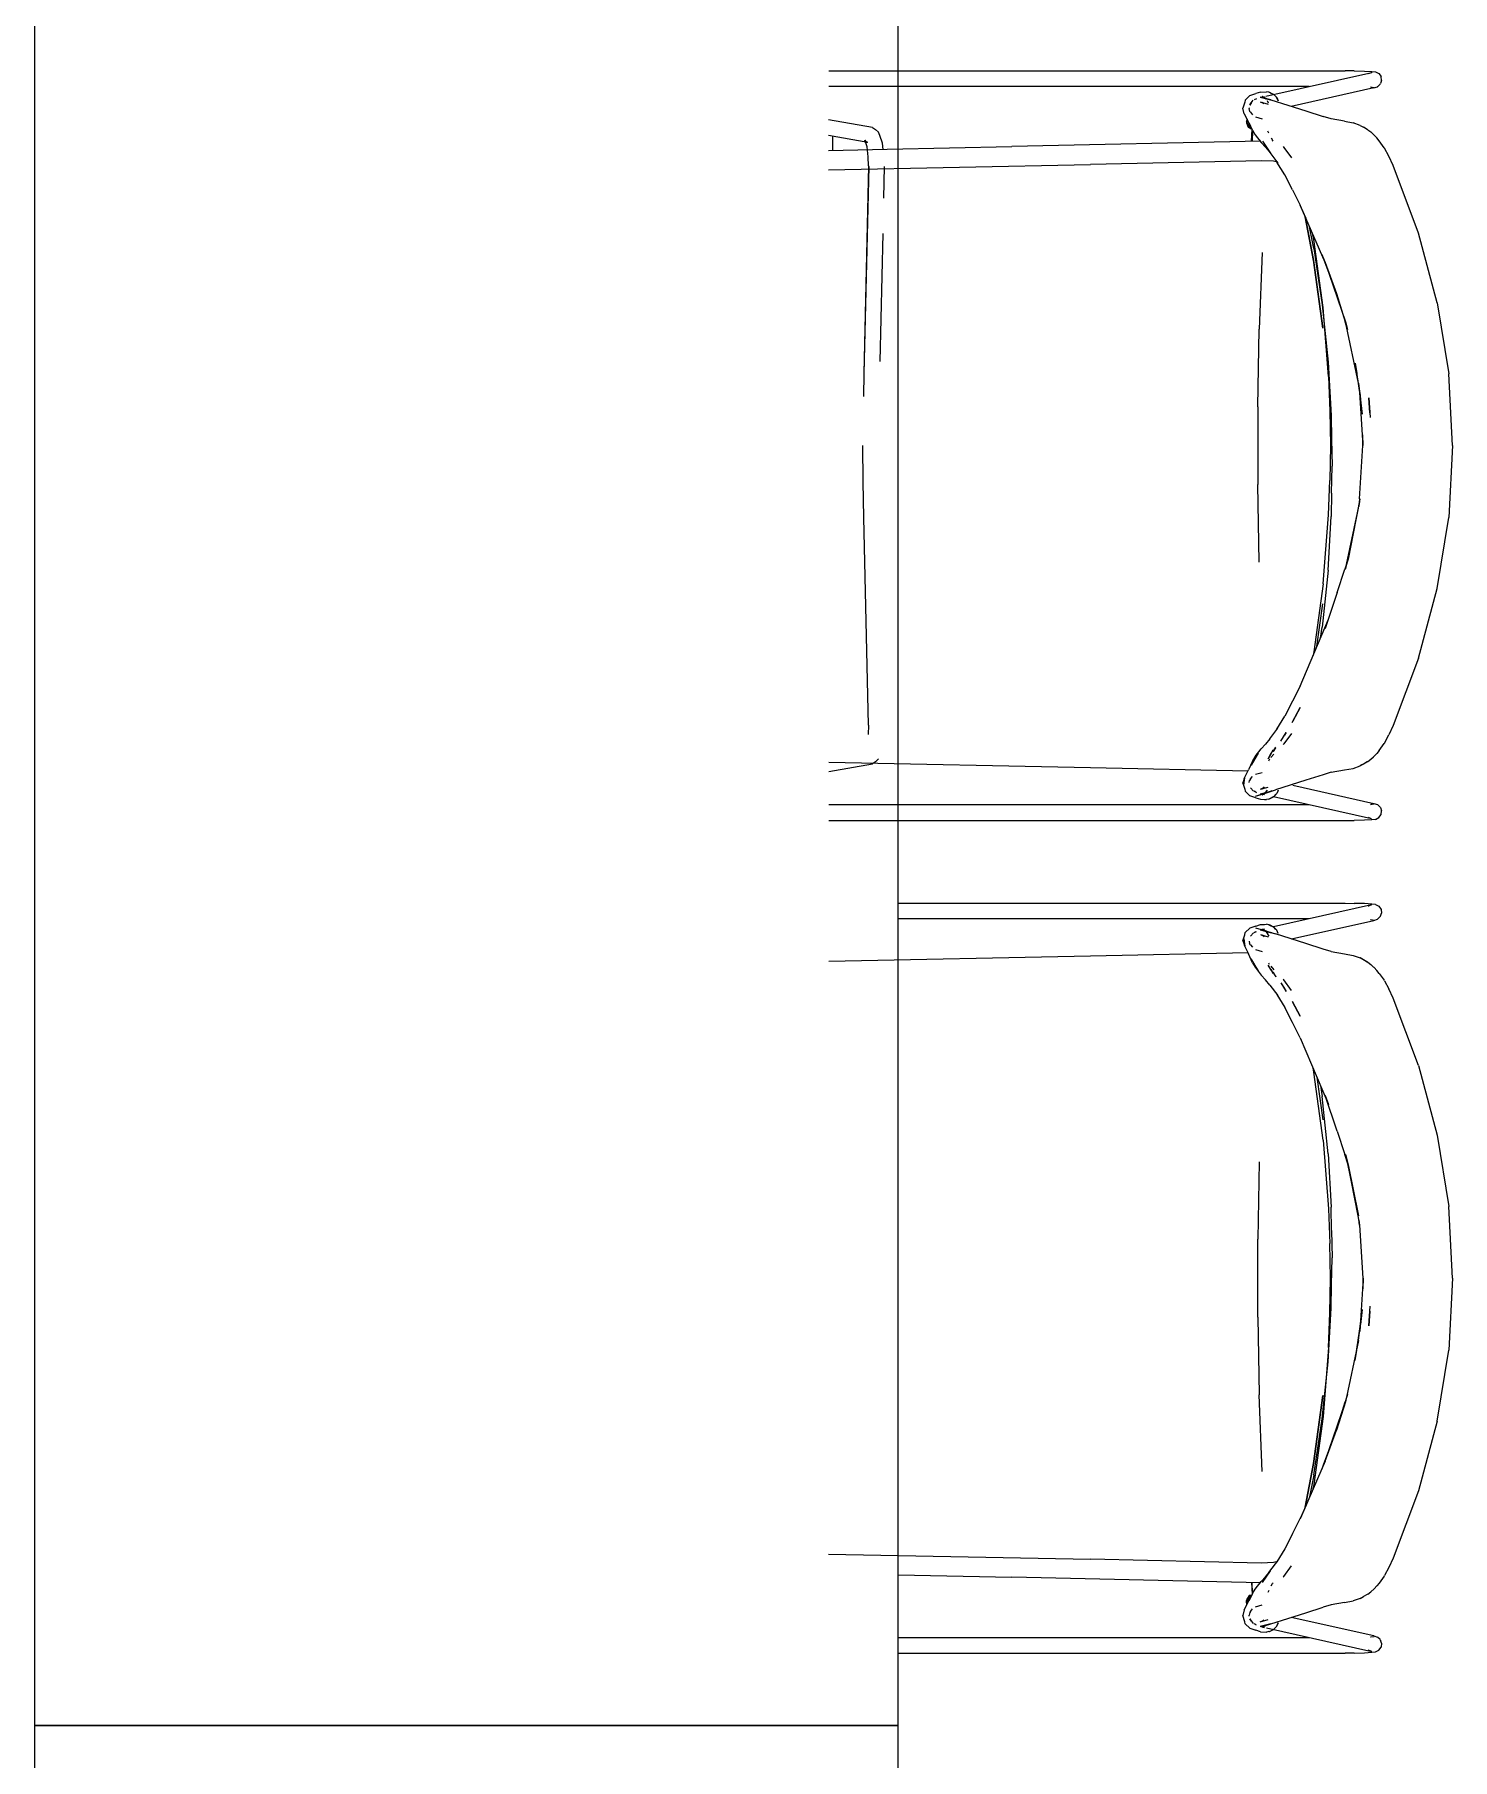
# Model space of a CAD drawing. Header units: millimetres. Extents: x 155927 to 317870, y -36033 to 97293.
# Drawn here: x 182669 to 183654, y 19758 to 20956 of the extents above; entities that cross this region are included whole.
import ezdxf

# ---------------------------------------------------------------- set-up
doc = ezdxf.new("R2010")
doc.units = ezdxf.units.MM
doc.header["$MEASUREMENT"] = 0
doc.layers.add('G-IMPT', color=8, linetype='CONTINUOUS', lineweight=9)
doc.layers.add('I-FURN', color=8, linetype='CONTINUOUS', lineweight=9)

msp = doc.modelspace()

# ---------------------------------------------------------------- linework, layer by layer
at = {"layer": 'G-IMPT'}
for p, q in [((183220.6, 20931.3), (183579.2, 20931.3)), ((183524.2, 20913.7), (183597.7, 20930.2)), ((183585.5, 20931.3), (183579.2, 20931.3)), ((183585.5, 20931.3), (183592.7, 20931.1)), ((183592.7, 20931.1), (183597.9, 20930.8)), ((183597.7, 20930.2), (183595.5, 20929.2)), ((183595.7, 20929.4), (183595.5, 20929.2)), ((183597.9, 20930.8), (183600.3, 20930.5)), ((183600.3, 20930.5), (183602.7, 20929.3)), ((183603.5, 20922), (183601.7, 20920.2)), ((183602.7, 20929.3), (183604.2, 20927.2)), ((183603.5, 20922), (183603.8, 20922.4)), ((183604.5, 20924.5), (183603.8, 20922.4)), ((183604.5, 20924.5), (183604.2, 20927.2)), ((183220.6, 20920.5), (183554.2, 20920.5)), ((183509.5, 20909.6), (183508.3, 20905.3)), ((183509.9, 20910.9), (183509.5, 20909.6)), ((183513, 20914.1), (183509.9, 20910.9)), ((183513, 20914.1), (183517.3, 20915.5)), ((183513.3, 20908.1), (183515.4, 20910.8)), ((183517.7, 20911.9), (183516.1, 20911.1)), ((183517.3, 20911.5), (183516.1, 20911.1)), ((183520.5, 20916.5), (183517.3, 20915.5)), ((183527.7, 20911.1), (183520.2, 20912.9)), ((183520.2, 20912.9), (183528.4, 20910.8)), ((183520.3, 20909.7), (183522.4, 20908.7)), ((183520.3, 20909.7), (183525.8, 20908.1)), ((183520.5, 20916.5), (183524.6, 20916.7)), ((183521.3, 20913.1), (183523.2, 20913.5)), ((183524.8, 20911.9), (183521.6, 20913.5)), ((183523.7, 20912.1), (183521.6, 20913.5)), ((183522.7, 20908.4), (183521.6, 20909.4)), ((183521.6, 20909.4), (183522.4, 20908.7)), ((183524.8, 20911.9), (183522.6, 20912.7)), ((183522.6, 20912.7), (183528.4, 20910.8)), ((183523.7, 20912.1), (183524.2, 20911.7)), ((183526.3, 20916.4), (183524.6, 20916.7)), ((183526.1, 20908.9), (183525.4, 20910.3)), ((183526.3, 20916.4), (183526.6, 20916.4)), ((183526.6, 20916.4), (183529.5, 20914.9)), ((183527.7, 20911.1), (183539.5, 20907.3)), ((183529.7, 20914.8), (183529.5, 20914.9)), ((183529.7, 20914.8), (183531.6, 20912.9)), ((183532.7, 20910.4), (183531.6, 20912.9)), ((183531.7, 20912.7), (183531.6, 20912.9)), ((183532.8, 20910.3), (183531.6, 20912.9)), ((183531.7, 20912.7), (183532.8, 20910.3)), ((183532.7, 20910.4), (183532.8, 20910.3)), ((183599.2, 20919.4), (183541.7, 20906.5)), ((183596.9, 20920.1), (183599.5, 20919.7)), ((183597.1, 20920), (183599.5, 20919.7)), ((183599.2, 20919.4), (183601.7, 20920.2)), ((183601.7, 20920.2), (183602, 20920.5)), ((183250.8, 20892), (183220.3, 20897.3)), ((183509.1, 20901.3), (183508.3, 20905.3)), ((183509.1, 20901.3), (183513.5, 20892.8)), ((183512.5, 20905.6), (183512.7, 20905)), ((183513.1, 20903.1), (183512.7, 20905)), ((183514.2, 20909.2), (183513.1, 20907.5)), ((183513.1, 20907.5), (183513.8, 20908.6)), ((183513.4, 20902.5), (183513.1, 20903.1)), ((183513.4, 20902.5), (183515, 20900.7)), ((183514.2, 20909.2), (183513.8, 20908.6)), ((183517, 20899.2), (183521.7, 20897.9)), ((183522.7, 20908.4), (183522.1, 20909.1)), ((183539.5, 20907.3), (183552, 20903.4)), ((183552, 20903.4), (183563.9, 20899.5)), ((183569.6, 20897.8), (183563.9, 20899.5)), ((183578.8, 20896.2), (183569.6, 20897.8)), ((183247.6, 20881.5), (183220.3, 20886.3)), ((183223.2, 20885.8), (183223.2, 20875.7)), ((183250.8, 20892), (183252.9, 20890.5)), ((183252.9, 20890.5), (183255, 20888.6)), ((183255.9, 20886.4), (183255, 20888.6)), ((183257.8, 20880.9), (183255.9, 20886.4)), ((183514.8, 20890), (183512.5, 20894.8)), ((183512.5, 20894.8), (183513.5, 20892.8)), ((183514.2, 20882.3), (183514.6, 20890.4)), ((183515, 20889.6), (183514.6, 20882.3)), ((183515, 20889.6), (183514.7, 20883.4)), ((183514.8, 20890), (183516.7, 20886.9)), ((183516.7, 20886.9), (183521, 20881.5)), ((183526.2, 20887.9), (183525.6, 20889.3)), ((183578.8, 20896.2), (183584.8, 20895.1)), ((183589.8, 20893.3), (183584.8, 20895.1)), ((183589.8, 20893.3), (183592, 20892.1)), ((183594.6, 20890.6), (183592, 20892.1)), ((183595, 20890.3), (183594.6, 20890.6)), ((183595, 20890.3), (183597, 20888.8)), ((183597, 20888.8), (183599.4, 20886.6)), ((183599.4, 20886.6), (183601.2, 20884.7)), ((183220.3, 20875.9), (183261.2, 20876.8)), ((183247.1, 20878.5), (183245.5, 20883.1)), ((183245.5, 20883.1), (183247, 20881.2)), ((183247.6, 20881.5), (183245.7, 20882.4)), ((183245.7, 20882.4), (183247, 20881.2)), ((183248, 20871.6), (183247.1, 20878.5)), ((183258.3, 20876.7), (183257.8, 20880.9)), ((183261.2, 20876.8), (183347.7, 20878.7)), ((183520.7, 20882.5), (183347.7, 20878.7)), ((183523.9, 20878.3), (183521, 20881.5)), ((183521.9, 20882.3), (183527, 20874.5)), ((183521.9, 20882.3), (183527.5, 20874.1)), ((183523.9, 20878.3), (183527.5, 20874.1)), ((183527, 20874.5), (183532.4, 20867.2)), ((183527.9, 20884.7), (183528.9, 20883.1)), ((183529.3, 20882.5), (183528.9, 20883.1)), ((183536.3, 20878.6), (183536.7, 20878.1)), ((183536.7, 20878.1), (183541.9, 20870.8)), ((183603, 20882.7), (183601.2, 20884.7)), ((183606.4, 20877.8), (183603, 20882.7)), ((183606.4, 20877.8), (183606.6, 20877.5)), ((183609.7, 20871.9), (183606.6, 20877.5)), ((183220.3, 20862.5), (183402.4, 20866.1)), ((183248.1, 20865.2), (183244.9, 20721)), ((183248.3, 20864.9), (183244.9, 20721)), ((183248.1, 20865.2), (183248, 20871.6)), ((183259, 20864.8), (183258.5, 20842.7)), ((183521.2, 20868.8), (183402.4, 20866.1)), ((183529.6, 20868.4), (183521.2, 20868.8)), ((183532.5, 20867.7), (183529.6, 20868.4)), ((183537.3, 20859), (183531.9, 20867.9)), ((183532.4, 20867.2), (183531.9, 20867.9)), ((183612.6, 20865.5), (183609.7, 20871.9)), ((183630.2, 20818.6), (183612.6, 20865.5)), ((183542.7, 20848.5), (183537.3, 20859)), ((183542.7, 20848.5), (183548, 20837.9)), ((183552.1, 20828.6), (183548, 20837.9)), ((183552.1, 20828.6), (183548.1, 20838)), ((183565.3, 20798), (183548.1, 20838)), ((183557.3, 20799.6), (183551.5, 20829.9)), ((183551.5, 20829.9), (183557.3, 20799.7)), ((183258, 20818.3), (183255.9, 20729.4)), ((183557.5, 20807.8), (183554.5, 20822.9)), ((183557.5, 20814.2), (183556.9, 20817.3)), ((183563.9, 20766.9), (183557.5, 20814.2)), ((183643.2, 20770.2), (183630.2, 20818.6)), ((183521.7, 20805.1), (183519.6, 20751.9)), ((183557.5, 20807.8), (183563.4, 20768.7)), ((183563.1, 20803.7), (183565.3, 20798)), ((183563.1, 20803.7), (183565.2, 20798)), ((183563.8, 20752.5), (183557.3, 20799.7)), ((183557.3, 20799.6), (183563.8, 20752.5)), ((183565.2, 20798), (183573.2, 20776.5)), ((183565.3, 20798), (183579.4, 20756.8)), ((183565.3, 20798), (183573.2, 20776.5)), ((183563.4, 20768.7), (183567.5, 20728.9)), ((183567.8, 20719), (183563.9, 20766.9)), ((183579.4, 20756.8), (183573.2, 20776.5)), ((183573.2, 20776.5), (183579.2, 20756.8)), ((183643.2, 20770.2), (183651.3, 20720.8)), ((183580.8, 20751.6), (183579.2, 20756.8)), ((183588.6, 20714.3), (183579.4, 20756.8)), ((183579.4, 20756.8), (183580.8, 20751.6)), ((183518.6, 20697.9), (183519.6, 20751.9)), ((183244.8, 20720.9), (183244.6, 20705.1)), ((183567.5, 20728.9), (183569.6, 20691.8)), ((183567.8, 20719), (183568.7, 20695)), ((183586.2, 20728.1), (183587.5, 20720.9)), ((183586.2, 20728.1), (183588.3, 20714)), ((183653.9, 20670.9), (183651.3, 20720.8)), ((183588.3, 20714), (183589.9, 20703)), ((183588.6, 20714.3), (183591, 20692.7)), ((183588.6, 20714.3), (183589.9, 20703)), ((183591.7, 20670.9), (183589.4, 20707.9)), ((183589.4, 20707.9), (183589.9, 20703)), ((183518.6, 20697.9), (183518.6, 20643.9)), ((183568.7, 20695), (183569, 20670.9)), ((183591, 20692.7), (183589.9, 20703)), ((183596.4, 20693.8), (183595.8, 20704)), ((183595.8, 20704), (183596.6, 20690.4)), ((183569.6, 20691.8), (183569.9, 20675.5)), ((183244.5, 20645.8), (183244.3, 20670.9)), ((183569, 20670.9), (183568.7, 20646.8)), ((183569.9, 20675.5), (183570.3, 20656.7)), ((183589.2, 20634), (183591.6, 20670.9)), ((183591.7, 20670.9), (183591.5, 20678.4)), ((183591.6, 20670.9), (183591.5, 20678.4)), ((183653.9, 20670.9), (183651.3, 20621)), ((183244.9, 20621), (183244.5, 20645.8)), ((183567.8, 20622.8), (183568.7, 20646.8)), ((183569.9, 20637.8), (183570.3, 20656.7)), ((183519.6, 20590), (183518.6, 20643.9)), ((183569.9, 20637.8), (183569.6, 20621.6)), ((183589.4, 20634), (183588.2, 20627.6)), ((183589.2, 20634), (183588.7, 20628.6)), ((183589.4, 20634), (183589, 20630.5)), ((183563.9, 20575), (183567.8, 20622.8)), ((183579.4, 20585), (183588.6, 20627.5)), ((183588.2, 20627.6), (183581.3, 20592.1)), ((183581.3, 20592.1), (183588.6, 20627.5)), ((183248.1, 20476.7), (183244.9, 20621)), ((183567.5, 20584.5), (183569.6, 20621.6)), ((183643.2, 20571.6), (183651.3, 20621)), ((183581.3, 20592.1), (183579, 20585.1)), ((183579.4, 20585), (183581.3, 20592.1)), ((183563.9, 20575), (183557.5, 20527.7)), ((183567.5, 20584.5), (183563.4, 20544.7)), ((183573.8, 20568.9), (183579, 20585.1)), ((183573.8, 20568.9), (183565.3, 20543.9)), ((183630.2, 20523.2), (183643.2, 20571.6)), ((183548, 20503.9), (183567.8, 20550.3)), ((183559.7, 20531.3), (183563.8, 20560.9)), ((183559.7, 20531.3), (183563.8, 20560.9)), ((183565.3, 20543.9), (183567.8, 20550.3)), ((183562.2, 20537.1), (183563.4, 20544.7)), ((183557.5, 20527.7), (183557.1, 20525.1)), ((183630.2, 20523.2), (183612.6, 20476.4)), ((183548, 20503.9), (183542.7, 20493.3)), ((183542.7, 20493.3), (183537.3, 20482.9)), ((183531.9, 20473.9), (183537.3, 20482.9)), ((183542.5, 20478.5), (183548, 20488.9)), ((183542.5, 20478.5), (183543, 20479.4)), ((183548, 20488.9), (183543, 20479.4)), ((183248.1, 20476.7), (183248, 20470.3)), ((183527, 20467.3), (183523.9, 20463.6)), ((183527, 20467.3), (183532.4, 20474.6)), ((183531.9, 20473.9), (183532.4, 20474.6)), ((183534.5, 20465.7), (183538.4, 20471.7)), ((183534.5, 20465.7), (183537.2, 20469.7)), ((183541.9, 20471), (183536.7, 20463.7)), ((183538.4, 20471.7), (183537.2, 20469.7)), ((183606.6, 20464.3), (183609.7, 20470)), ((183612.6, 20476.4), (183609.7, 20470)), ((183518.8, 20457.3), (183514, 20449)), ((183514.8, 20451.8), (183516.7, 20454.9)), ((183516.5, 20453.7), (183518.8, 20457.3)), ((183516.7, 20454.9), (183521, 20460.4)), ((183521, 20460.4), (183523.9, 20463.6)), ((183525.9, 20453.4), (183527.9, 20457.2)), ((183527.6, 20456.6), (183525.9, 20453.4)), ((183527.6, 20456.6), (183529.3, 20459.3)), ((183527.6, 20456.6), (183528.9, 20458.8)), ((183527.6, 20456.6), (183527.9, 20457.2)), ((183527.7, 20454.2), (183529.8, 20456.7)), ((183528.9, 20458.8), (183529.3, 20459.3)), ((183529.2, 20458.4), (183531.2, 20461.5)), ((183530.8, 20460.9), (183529.2, 20458.4)), ((183530.8, 20460.9), (183531.2, 20461.5)), ((183536.3, 20463.2), (183536.7, 20463.7)), ((183597, 20453), (183598.9, 20454.8)), ((183599.4, 20455.2), (183598.9, 20454.8)), ((183599.4, 20455.2), (183601.2, 20457.1)), ((183603, 20459.2), (183601.2, 20457.1)), ((183603, 20459.2), (183606.4, 20464)), ((183606.6, 20464.3), (183606.4, 20464)), ((183402.4, 20447.2), (183220.6, 20450.9)), ((183220.6, 20444.6), (183250.8, 20449.9)), ((183252.9, 20451.3), (183250.8, 20449.9)), ((183255, 20453.3), (183252.9, 20451.3)), ((183511.8, 20444.8), (183402.4, 20447.2)), ((183509.2, 20439.7), (183512.2, 20445.7)), ((183514.8, 20451.8), (183512.2, 20445.7)), ((183516.5, 20453.7), (183514, 20449)), ((183516.9, 20442.6), (183521.7, 20443.9)), ((183526.8, 20453), (183526, 20451.8)), ((183563.9, 20442.3), (183552, 20438.5)), ((183569.6, 20444), (183563.9, 20442.3)), ((183569.6, 20444), (183578.8, 20445.6)), ((183578.8, 20445.6), (183584.8, 20446.7)), ((183584.8, 20446.7), (183589.8, 20448.5)), ((183595, 20451.5), (183589.8, 20448.5)), ((183592, 20449.7), (183589.8, 20448.5)), ((183590.8, 20449.1), (183589.8, 20448.5)), ((183590.8, 20449.1), (183595, 20451.5)), ((183594.6, 20451.3), (183592, 20449.7)), ((183595, 20451.5), (183594.6, 20451.3)), ((183595, 20451.5), (183597, 20453)), ((183508.3, 20436.5), (183509.6, 20440.2)), ((183508.3, 20436.5), (183509.5, 20432.3)), ((183508.8, 20435.1), (183509.6, 20440.2)), ((183508.8, 20435.1), (183509.2, 20439.7)), ((183509.5, 20432.3), (183509.9, 20430.9)), ((183509.9, 20430.9), (183513, 20427.7)), ((183512.7, 20436.8), (183512.9, 20438.4)), ((183513.4, 20439.4), (183512.9, 20438.4)), ((183513.4, 20439.4), (183514.9, 20441)), ((183513.5, 20433.3), (183515.5, 20431)), ((183517.3, 20430.3), (183516, 20430.8)), ((183516, 20430.8), (183517.7, 20430)), ((183517, 20427.5), (183524.8, 20429.9)), ((183520.2, 20429), (183528.4, 20431.1)), ((183520.2, 20429), (183527.1, 20430.7)), ((183520.4, 20432.2), (183525.8, 20433.7)), ((183520.4, 20432.2), (183522.7, 20433.4)), ((183521.6, 20432.4), (183523.1, 20433.8)), ((183521.6, 20432.4), (183522.7, 20433.4)), ((183521.6, 20428.4), (183524.8, 20429.9)), ((183523.1, 20433.8), (183522.1, 20432.8)), ((183522.6, 20429.1), (183530.8, 20431.7)), ((183523.7, 20429.7), (183525.4, 20431.5)), ((183528.4, 20431.1), (183527.1, 20430.7)), ((183552, 20438.5), (183530.8, 20431.7)), ((183532.7, 20431.4), (183531.7, 20429.2)), ((183532.7, 20431.4), (183532.8, 20431.5)), ((183543, 20435.1), (183599.2, 20422.4)), ((183554.2, 20421.4), (183220.6, 20421.4)), ((183517.3, 20426.3), (183513, 20427.7)), ((183517, 20427.5), (183522.6, 20429.1)), ((183517.3, 20426.3), (183520.5, 20425.3)), ((183520.5, 20425.3), (183523.3, 20425.2)), ((183523.2, 20428.4), (183521.3, 20428.8)), ((183521.6, 20428.4), (183523.7, 20429.7)), ((183523.3, 20425.2), (183524.6, 20425.1)), ((183526.3, 20425.4), (183524.6, 20425.1)), ((183526.3, 20425.4), (183529.7, 20427.1)), ((183526.3, 20425.4), (183529.5, 20426.9)), ((183526.3, 20425.4), (183526.6, 20425.5)), ((183529.7, 20427.1), (183526.6, 20425.5)), ((183529.5, 20426.9), (183531.6, 20429)), ((183531.2, 20428.7), (183529.5, 20426.9)), ((183529.7, 20427.1), (183529.5, 20426.9)), ((183597.6, 20411.6), (183529.5, 20427)), ((183531.2, 20428.7), (183529.7, 20427.1)), ((183531.7, 20429.2), (183531.6, 20429)), ((183596.9, 20421.7), (183599.5, 20422.2)), ((183597.1, 20421.9), (183599.5, 20422.2)), ((183599.2, 20422.4), (183601.7, 20421.6)), ((183601.7, 20421.6), (183602, 20421.3)), ((183603.8, 20419.5), (183602, 20421.3)), ((183603.8, 20419.5), (183604.5, 20417.3)), ((183220.6, 20410.5), (183579.2, 20410.5)), ((183579.2, 20410.5), (183585.5, 20410.6)), ((183592.7, 20410.7), (183585.5, 20410.6)), ((183597.9, 20411), (183592.7, 20410.7)), ((183597.6, 20411.6), (183595.5, 20412.6)), ((183595.5, 20412.6), (183595.7, 20412.4)), ((183600.3, 20411.3), (183597.9, 20411)), ((183600.3, 20411.3), (183602.7, 20412.5)), ((183602.7, 20412.5), (183604.2, 20414.7)), ((183604.2, 20414.7), (183604.5, 20417.3)), ((183268.7, 20353), (183579.2, 20353)), ((183597.6, 20351.9), (183529.5, 20336.6)), ((183579.2, 20353), (183585.5, 20352.9)), ((183592.7, 20352.8), (183585.5, 20352.9)), ((183597.9, 20352.5), (183592.7, 20352.8)), ((183597.6, 20351.9), (183595.5, 20350.9)), ((183595.5, 20350.9), (183595.7, 20351.1)), ((183600.3, 20352.2), (183597.9, 20352.5)), ((183600.3, 20352.2), (183602.7, 20351)), ((183602.7, 20351), (183604.2, 20348.8)), ((183603.8, 20344), (183604.5, 20346.2)), ((183604.2, 20348.8), (183604.5, 20346.2)), ((183554.2, 20342.1), (183268.7, 20342.1)), ((183509.9, 20332.6), (183513, 20335.8)), ((183517.3, 20337.2), (183513, 20335.8)), ((183517, 20336), (183522.6, 20334.4)), ((183517, 20336), (183524.8, 20333.6)), ((183517.3, 20337.2), (183520.5, 20338.2)), ((183520.2, 20334.5), (183528.4, 20332.4)), ((183520.2, 20334.5), (183527.1, 20332.8)), ((183520.5, 20338.2), (183523.3, 20338.3)), ((183520.7, 20334.5), (183521.3, 20334.7)), ((183521.3, 20334.7), (183520.7, 20334.5)), ((183521.3, 20334.7), (183520.7, 20334.5)), ((183523.2, 20335.1), (183521.3, 20334.7)), ((183521.6, 20335.1), (183523.7, 20333.8)), ((183521.6, 20335.1), (183524.8, 20333.6)), ((183522.6, 20334.4), (183530.8, 20331.8)), ((183523.3, 20338.3), (183524.6, 20338.4)), ((183526.3, 20338.1), (183524.6, 20338.4)), ((183526.3, 20338.1), (183529.7, 20336.4)), ((183526.3, 20338.1), (183526.6, 20338)), ((183526.3, 20338.1), (183529.5, 20336.6)), ((183529.7, 20336.4), (183526.6, 20338)), ((183531.2, 20334.8), (183529.5, 20336.6)), ((183529.7, 20336.4), (183529.5, 20336.6)), ((183529.5, 20336.6), (183531.6, 20334.5)), ((183531.2, 20334.8), (183529.7, 20336.4)), ((183531.7, 20334.3), (183531.6, 20334.5)), ((183532.7, 20332.1), (183531.7, 20334.3)), ((183541.9, 20328.2), (183599.2, 20341.1)), ((183596.9, 20341.8), (183599.5, 20341.3)), ((183597.1, 20341.7), (183599.5, 20341.3)), ((183599.2, 20341.1), (183601.7, 20341.9)), ((183601.7, 20341.9), (183602, 20342.2)), ((183603.8, 20344), (183602, 20342.2)), ((183508.3, 20327), (183509.5, 20331.2)), ((183508.3, 20327), (183509.6, 20323.3)), ((183508.8, 20328.4), (183509.6, 20323.3)), ((183508.8, 20328.4), (183509.2, 20323.8)), ((183509.2, 20323.8), (183512.2, 20317.8)), ((183509.5, 20331.2), (183509.9, 20332.6)), ((183512.7, 20326.7), (183512.9, 20325.1)), ((183513.4, 20324.2), (183512.9, 20325.1)), ((183513.4, 20324.2), (183514.9, 20322.5)), ((183513.5, 20330.2), (183515.5, 20332.5)), ((183516, 20332.7), (183517.7, 20333.5)), ((183517.3, 20333.2), (183516, 20332.7)), ((183520.4, 20331.3), (183522.7, 20330.1)), ((183520.4, 20331.3), (183525.8, 20329.8)), ((183521.6, 20331.1), (183522.7, 20330.1)), ((183521.6, 20331.1), (183523.1, 20329.7)), ((183523.1, 20329.7), (183522.1, 20330.7)), ((183523.7, 20333.8), (183525.4, 20332)), ((183526.4, 20330.2), (183525.4, 20332)), ((183528.4, 20332.4), (183527.1, 20332.8)), ((183552, 20325), (183530.8, 20331.8)), ((183532.7, 20332.1), (183532.8, 20332)), ((183563.9, 20321.2), (183552, 20325)), ((183402.4, 20316.3), (183220.6, 20312.6)), ((183511.8, 20318.7), (183402.4, 20316.3)), ((183514.8, 20311.7), (183512.2, 20317.8)), ((183516.5, 20309.8), (183514, 20314.5)), ((183515.5, 20311.9), (183514, 20314.5)), ((183514.8, 20311.7), (183516.7, 20308.6)), ((183518.8, 20306.2), (183515.9, 20311.3)), ((183516.9, 20320.9), (183521.7, 20319.6)), ((183527.6, 20306.9), (183525.9, 20310.1)), ((183525.9, 20310.1), (183527.9, 20306.3)), ((183526.8, 20310.5), (183526.3, 20311.3)), ((183569.6, 20319.5), (183563.9, 20321.2)), ((183569.6, 20319.5), (183578.8, 20317.9)), ((183578.8, 20317.9), (183584.8, 20316.8)), ((183584.8, 20316.8), (183589.8, 20315)), ((183590.8, 20314.4), (183589.8, 20315)), ((183595, 20312), (183589.8, 20315)), ((183592, 20313.8), (183589.8, 20315)), ((183590.8, 20314.4), (183595, 20312)), ((183594.6, 20312.2), (183592, 20313.8)), ((183595, 20312), (183594.6, 20312.2)), ((183595, 20312), (183597, 20310.5)), ((183597, 20310.5), (183598.9, 20308.7)), ((183516.5, 20309.8), (183518.8, 20306.2)), ((183516.7, 20308.6), (183521, 20303.1)), ((183521, 20303.1), (183523.9, 20299.9)), ((183527, 20296.2), (183523.9, 20299.9)), ((183527.6, 20306.9), (183527.9, 20306.3)), ((183527.6, 20306.9), (183528.9, 20304.7)), ((183527.6, 20306.9), (183529.3, 20304.2)), ((183527.7, 20309.3), (183529.8, 20306.8)), ((183528.9, 20304.7), (183529.3, 20304.2)), ((183530.8, 20302.6), (183529.2, 20305.1)), ((183529.2, 20305.1), (183531.2, 20302)), ((183530.8, 20302.6), (183531.2, 20302)), ((183536.3, 20300.3), (183536.7, 20299.8)), ((183541.9, 20292.5), (183536.7, 20299.8)), ((183599.4, 20308.3), (183598.9, 20308.7)), ((183599.4, 20308.3), (183601.2, 20306.4)), ((183603, 20304.3), (183601.2, 20306.4)), ((183603, 20304.3), (183606.4, 20299.5)), ((183606.6, 20299.2), (183606.4, 20299.5)), ((183606.6, 20299.2), (183609.7, 20293.5)), ((183527, 20296.2), (183532.4, 20288.9)), ((183531.9, 20289.6), (183532.4, 20288.9)), ((183531.9, 20289.6), (183537.3, 20280.6)), ((183534.5, 20297.8), (183538.4, 20291.8)), ((183534.5, 20297.8), (183537.2, 20293.8)), ((183538.4, 20291.8), (183537.2, 20293.8)), ((183612.6, 20287.1), (183609.7, 20293.5)), ((183630.2, 20240.3), (183612.6, 20287.1)), ((183542.7, 20270.2), (183537.3, 20280.6)), ((183542.5, 20285), (183548, 20274.6)), ((183542.5, 20285), (183543, 20284.1)), ((183548, 20274.6), (183543, 20284.1)), ((183548, 20259.6), (183542.7, 20270.2)), ((183548, 20259.6), (183567.8, 20213.2)), ((183557.5, 20235.8), (183557.1, 20238.4)), ((183630.2, 20240.3), (183643.2, 20191.9)), ((183563.9, 20188.5), (183557.5, 20235.8)), ((183559.7, 20232.2), (183563.8, 20202.6)), ((183559.7, 20232.2), (183563.8, 20202.6)), ((183562.2, 20226.4), (183563.4, 20218.8)), ((183567.5, 20179), (183563.4, 20218.8)), ((183573.8, 20194.6), (183565.3, 20219.6)), ((183565.3, 20219.6), (183567.8, 20213.2)), ((183573.8, 20194.6), (183579, 20178.4)), ((183643.2, 20191.9), (183651.3, 20142.5)), ((183563.9, 20188.5), (183567.8, 20140.7)), ((183567.5, 20179), (183569.6, 20141.9)), ((183581.3, 20171.4), (183579, 20178.4)), ((183579.4, 20178.5), (183581.3, 20171.4)), ((183579.4, 20178.5), (183588.6, 20136)), ((183519.6, 20173.5), (183518.6, 20119.6)), ((183588.2, 20135.9), (183581.3, 20171.4)), ((183581.3, 20171.4), (183588.6, 20136)), ((183653.9, 20092.6), (183651.3, 20142.5)), ((183567.8, 20140.7), (183568.7, 20116.7)), ((183569.9, 20125.7), (183569.6, 20141.9)), ((183589.4, 20129.5), (183588.2, 20135.9)), ((183589.2, 20129.5), (183588.8, 20133.7)), ((183589.4, 20129.5), (183589, 20133)), ((183518.6, 20065.6), (183518.6, 20119.6)), ((183569.9, 20125.7), (183570.3, 20106.8)), ((183589.2, 20129.5), (183591.6, 20092.6)), ((183569, 20092.6), (183568.7, 20116.7)), ((183569.9, 20088), (183570.3, 20106.8)), ((183568.7, 20068.5), (183569, 20092.6)), ((183569.6, 20071.7), (183569.9, 20088)), ((183591.7, 20092.6), (183589.4, 20055.6)), ((183591.7, 20092.6), (183591.5, 20085.1)), ((183591.6, 20092.6), (183591.5, 20085.1)), ((183653.9, 20092.6), (183651.3, 20042.7)), ((183567.5, 20034.6), (183569.6, 20071.7)), ((183588.6, 20049.2), (183591, 20070.8)), ((183591, 20070.8), (183589.9, 20060.5)), ((183595.8, 20059.5), (183596.6, 20073.1)), ((183518.6, 20065.6), (183519.6, 20011.6)), ((183567.8, 20044.5), (183568.7, 20068.5)), ((183588.3, 20049.5), (183589.9, 20060.5)), ((183588.6, 20049.2), (183589.9, 20060.5)), ((183589.4, 20055.6), (183589.9, 20060.5)), ((183596.4, 20069.7), (183595.8, 20059.5)), ((183588.6, 20049.2), (183579.4, 20006.7)), ((183586.2, 20035.4), (183588.3, 20049.5)), ((183563.4, 19994.8), (183567.5, 20034.6)), ((183567.8, 20044.5), (183563.9, 19996.6)), ((183586.2, 20035.4), (183587.5, 20042.6)), ((183643.2, 19993.3), (183651.3, 20042.7)), ((183521.7, 19958.4), (183519.6, 20011.6)), ((183557.3, 19963.9), (183563.8, 20011)), ((183563.8, 20011), (183557.3, 19963.8)), ((183580.8, 20011.9), (183579.2, 20006.7)), ((183579.4, 20006.7), (183580.8, 20011.9)), ((183565.3, 19965.5), (183579.4, 20006.7)), ((183579.4, 20006.7), (183573.2, 19987)), ((183573.2, 19987), (183579.2, 20006.7)), ((183563.9, 19996.6), (183557.5, 19949.3)), ((183557.5, 19955.7), (183563.4, 19994.8)), ((183565.2, 19965.5), (183573.2, 19987)), ((183565.3, 19965.5), (183573.2, 19987)), ((183643.2, 19993.3), (183630.2, 19944.9)), ((183565.3, 19965.5), (183548.1, 19925.5)), ((183557.3, 19963.9), (183551.5, 19933.6)), ((183551.5, 19933.6), (183557.3, 19963.8)), ((183563.1, 19959.8), (183565.3, 19965.5)), ((183563.1, 19959.8), (183565.2, 19965.5)), ((183557.5, 19955.7), (183554.5, 19940.6)), ((183557.5, 19949.3), (183556.9, 19946.2)), ((183630.2, 19944.9), (183612.6, 19898)), ((183552.1, 19934.9), (183548, 19925.6)), ((183552.1, 19934.9), (183548.1, 19925.5)), ((183542.7, 19915), (183537.3, 19904.5)), ((183542.7, 19915), (183548, 19925.6)), ((183537.3, 19904.5), (183531.9, 19895.6)), ((183220.3, 19901), (183402.4, 19897.4)), ((183521.2, 19894.7), (183402.4, 19897.4)), ((183529.6, 19895.1), (183521.2, 19894.7)), ((183527, 19889), (183532.4, 19896.3)), ((183532.5, 19895.8), (183529.6, 19895.1)), ((183532.4, 19896.3), (183531.9, 19895.6)), ((183536.7, 19885.4), (183541.9, 19892.7)), ((183609.7, 19891.6), (183606.6, 19886)), ((183612.6, 19898), (183609.7, 19891.6)), ((183268.7, 19886.5), (183347.7, 19884.8)), ((183520.7, 19881), (183347.7, 19884.8)), ((183514.2, 19881.2), (183514.6, 19873.1)), ((183515, 19873.9), (183514.6, 19881.2)), ((183515, 19873.9), (183514.6, 19881.2)), ((183516.7, 19876.6), (183521, 19882)), ((183520.7, 19881), (183520.7, 19881)), ((183523.9, 19885.2), (183521, 19882)), ((183521.9, 19881.2), (183527.5, 19889.4)), ((183521.9, 19881.2), (183527, 19889)), ((183523.9, 19885.2), (183527.5, 19889.4)), ((183527.9, 19878.8), (183528.9, 19880.4)), ((183529.3, 19881), (183528.9, 19880.4)), ((183536.3, 19884.9), (183536.7, 19885.4)), ((183599.4, 19876.9), (183601.2, 19878.8)), ((183603, 19880.8), (183601.2, 19878.8)), ((183606.4, 19885.7), (183603, 19880.8)), ((183606.4, 19885.7), (183606.6, 19886)), ((183509.1, 19862.2), (183513.5, 19870.7)), ((183514.8, 19873.5), (183512.5, 19868.7)), ((183512.5, 19868.7), (183513.5, 19870.7)), ((183514.8, 19873.5), (183516.7, 19876.6)), ((183526.2, 19875.6), (183525.6, 19874.2)), ((183578.8, 19867.3), (183569.6, 19865.7)), ((183578.8, 19867.3), (183584.8, 19868.4)), ((183589.8, 19870.2), (183584.8, 19868.4)), ((183589.8, 19870.2), (183592, 19871.4)), ((183594.6, 19872.9), (183592, 19871.4)), ((183595, 19873.2), (183594.6, 19872.9)), ((183595, 19873.2), (183597, 19874.7)), ((183597, 19874.7), (183599.4, 19876.9)), ((183509.1, 19862.2), (183508.3, 19858.2)), ((183509.5, 19853.9), (183508.3, 19858.2)), ((183512.5, 19857.9), (183512.7, 19858.5)), ((183513.1, 19860.4), (183512.7, 19858.5)), ((183513.4, 19861), (183513.1, 19860.4)), ((183514.2, 19854.3), (183513.1, 19856)), ((183513.1, 19856), (183513.8, 19854.9)), ((183513.3, 19855.4), (183515.4, 19852.7)), ((183513.4, 19861), (183515, 19862.8)), ((183514.2, 19854.3), (183513.8, 19854.9)), ((183517, 19864.3), (183521.7, 19865.6)), ((183520.3, 19853.8), (183525.8, 19855.4)), ((183520.3, 19853.8), (183522.4, 19854.8)), ((183522.7, 19855.1), (183521.6, 19854.1)), ((183521.6, 19854.1), (183522.4, 19854.8)), ((183522.7, 19855.1), (183522.1, 19854.4)), ((183527.7, 19852.4), (183539.5, 19856.2)), ((183539.5, 19856.2), (183552, 19860.1)), ((183599.2, 19844.1), (183541.7, 19857)), ((183552, 19860.1), (183563.9, 19864)), ((183569.6, 19865.7), (183563.9, 19864)), ((183268.7, 19843.1), (183554.2, 19843.1)), ((183509.9, 19852.6), (183509.5, 19853.9)), ((183513, 19849.4), (183509.9, 19852.6)), ((183513, 19849.4), (183517.3, 19848)), ((183517.3, 19852), (183516.1, 19852.4)), ((183517.7, 19851.6), (183516.1, 19852.4)), ((183520.5, 19847), (183517.3, 19848)), ((183520.2, 19850.6), (183528.4, 19852.7)), ((183527.7, 19852.4), (183520.2, 19850.6)), ((183520.5, 19847), (183524.6, 19846.8)), ((183521.3, 19850.5), (183520.7, 19850.7)), ((183521.3, 19850.5), (183520.7, 19850.6)), ((183521.3, 19850.5), (183520.7, 19850.6)), ((183521.3, 19850.5), (183523.2, 19850)), ((183524.8, 19851.6), (183521.6, 19850)), ((183523.7, 19851.4), (183521.6, 19850)), ((183522.6, 19850.8), (183528.4, 19852.7)), ((183524.8, 19851.6), (183522.6, 19850.8)), ((183526.3, 19847.1), (183524.6, 19846.8)), ((183524.7, 19849.7), (183597.7, 19833.3)), ((183526.3, 19847.1), (183526.6, 19847.1)), ((183526.6, 19847.1), (183529.5, 19848.6)), ((183529.7, 19848.7), (183529.5, 19848.6)), ((183529.7, 19848.7), (183531.6, 19850.6)), ((183532.8, 19853.2), (183531.6, 19850.6)), ((183532.7, 19853.1), (183531.6, 19850.6)), ((183531.7, 19850.8), (183531.6, 19850.6)), ((183531.7, 19850.8), (183532.8, 19853.2)), ((183532.7, 19853.1), (183532.8, 19853.2)), ((183596.9, 19843.4), (183599.5, 19843.8)), ((183597.1, 19843.5), (183599.5, 19843.8)), ((183599.2, 19844.1), (183601.7, 19843.3)), ((183603.5, 19841.5), (183601.7, 19843.3)), ((183601.7, 19843.3), (183602, 19843)), ((183268.7, 19832.2), (183579.2, 19832.2)), ((183585.5, 19832.2), (183579.2, 19832.2)), ((183585.5, 19832.2), (183592.7, 19832.4)), ((183592.7, 19832.4), (183597.9, 19832.7)), ((183597.7, 19833.3), (183595.5, 19834.3)), ((183595.7, 19834.1), (183595.5, 19834.3)), ((183597.9, 19832.7), (183600.3, 19833)), ((183600.3, 19833), (183602.7, 19834.2)), ((183602.7, 19834.2), (183604.2, 19836.3)), ((183603.5, 19841.5), (183603.8, 19841.1)), ((183604.5, 19839), (183603.8, 19841.1)), ((183604.5, 19839), (183604.2, 19836.3))]:
    msp.add_line(p, q, dxfattribs=at)
at = {"layer": 'I-FURN'}
for p, q in [((182668.7, 20981.8), (182668.7, 19781.8)), ((183268.7, 19781.8), (183268.7, 20981.8)), ((183511.3, 20897.7), (183510.7, 20896.2)), ((183510.7, 20896.2), (183510.8, 20895)), ((183513.2, 20891.1), (183510.7, 20896.2)), ((183510.7, 20896.2), (183512.3, 20891.9)), ((183510.7, 20896.2), (183511.1, 20893.9)), ((183510.7, 20896.2), (183511.6, 20892.8)), ((183510.8, 20895), (183511.1, 20893.9)), ((183511.1, 20893.9), (183511.6, 20892.8)), ((183512.3, 20891.9), (183511.6, 20892.8)), ((183513.2, 20891.1), (183512.3, 20891.9)), ((183513.2, 20891.1), (183512.6, 20894.9)), ((183513.2, 20891.1), (183513.1, 20893.7)), ((183513.2, 20891.1), (183513.3, 20893.2)), ((183513.2, 20891.1), (183513.5, 20892.8)), ((183513.2, 20891.1), (183513.6, 20892.6)), ((183513.2, 20891.1), (183514.5, 20890.9)), ((183513.2, 19872.4), (183510.7, 19867.3)), ((183510.7, 19867.3), (183512.3, 19871.6)), ((183510.7, 19867.3), (183511.6, 19870.7)), ((183510.7, 19867.3), (183511.1, 19869.6)), ((183510.7, 19867.3), (183510.8, 19868.5)), ((183511.3, 19865.8), (183510.7, 19867.3)), ((183510.8, 19868.5), (183511.1, 19869.6)), ((183511.1, 19869.6), (183511.6, 19870.7)), ((183512.3, 19871.6), (183511.6, 19870.7)), ((183513.2, 19872.4), (183512.3, 19871.6)), ((183513.2, 19872.4), (183512.6, 19868.6)), ((183513.2, 19872.4), (183513.1, 19869.8)), ((183513.2, 19872.4), (183514.5, 19872.6)), ((183513.2, 19872.4), (183513.6, 19870.9)), ((183513.2, 19872.4), (183513.3, 19870.3)), ((183513.2, 19872.4), (183513.5, 19870.7)), ((183268.7, 19781.9), (182668.7, 19781.9)), ((182668.7, 19781.9), (182668.7, 18581.8)), ((182668.7, 19781.8), (183268.7, 19781.8)), ((183268.7, 18581.8), (183268.7, 19781.9))]:
    msp.add_line(p, q, dxfattribs=at)

doc.saveas('drawing.dxf')
